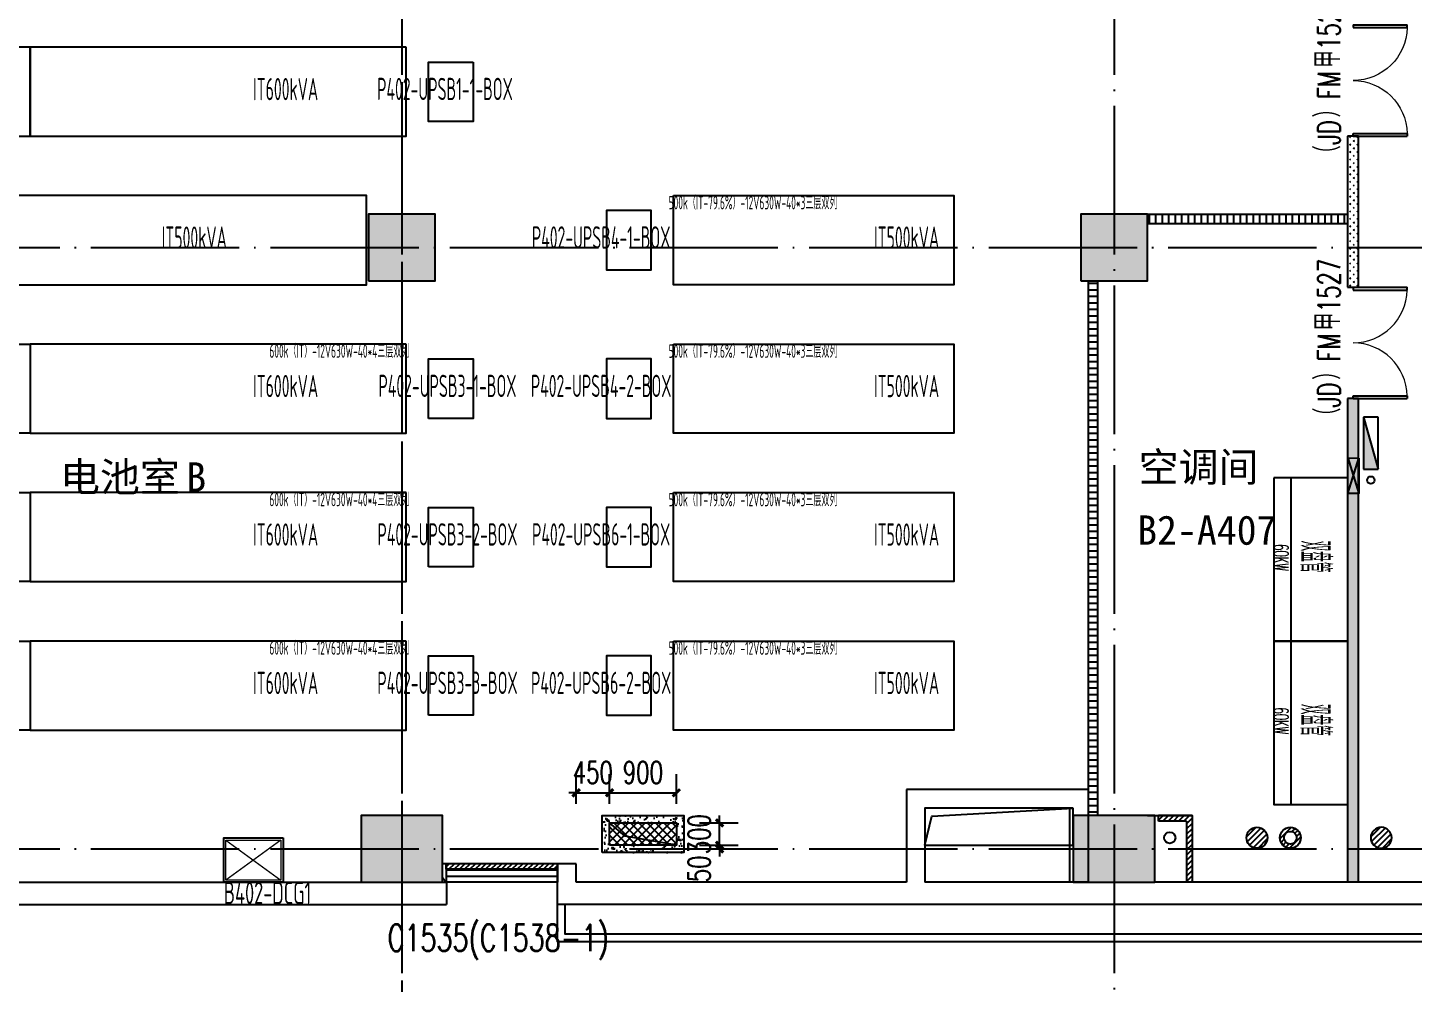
# Model space of a CAD drawing. Extents: x -18502 to 259858, y -468734 to 127958.
# Drawn here: x 52558 to 71232, y -306223 to -293351 of the extents above; entities that cross this region are included whole.
import ezdxf
from ezdxf.enums import TextEntityAlignment as Align

# ---------------------------------------------------------------- set-up
doc = ezdxf.new("R2010")
doc.units = 0
doc.header["$LTSCALE"] = 1000
doc.linetypes.add('参照-弱电底图$0$DOTE', pattern=[2.42, 2, -0.2, 0.02, -0.2])
doc.layers.get('0').update_dxf_attribs({"linetype": 'CONTINUOUS'})
doc.layers.get('Defpoints').update_dxf_attribs({"linetype": 'CONTINUOUS'})
for name, color, linetype in [('参照-弱电底图$0$00-新增电气设备', 6, 'CONTINUOUS'), ('参照-弱电底图$0$00-电源设备', 3, 'CONTINUOUS'), ('参照-弱电底图$0$0弱电机柜', 3, 'CONTINUOUS'), ('参照-弱电底图$0$0弱电机柜编号', 3, 'CONTINUOUS'), ('参照-弱电底图$0$A08-家具设备', 8, 'CONTINUOUS'), ('参照-弱电底图$0$COLUMN', 2, 'CONTINUOUS'), ('参照-弱电底图$0$COOLING', 4, 'CONTINUOUS'), ('参照-弱电底图$0$DOOR_FIRE_TEXT', 7, 'CONTINUOUS'), ('参照-弱电底图$0$DOTE', 14, '参照-弱电底图$0$DOTE'), ('参照-弱电底图$0$EQUIP-箱柜', 3, 'CONTINUOUS'), ('参照-弱电底图$0$EQUIP_地漏', 7, 'CONTINUOUS'), ('参照-弱电底图$0$EQUIP_消火栓', 7, 'CONTINUOUS'), ('参照-弱电底图$0$PUB_HATCH', 8, 'CONTINUOUS'), ('参照-弱电底图$0$RAIL', 163, 'CONTINUOUS'), ('参照-弱电底图$0$VPIPE-消防', 1, 'CONTINUOUS'), ('参照-弱电底图$0$VPIPE-雨水', 4, 'CONTINUOUS'), ('参照-弱电底图$0$WALL', 2, 'CONTINUOUS'), ('参照-弱电底图$0$WALL-MOVE', 4, 'CONTINUOUS'), ('参照-弱电底图$0$WINDOW', 4, 'CONTINUOUS'), ('参照-弱电底图$0$WINDOW_TEXT', 7, 'CONTINUOUS'), ('参照-弱电底图$0$图层1-房间名称', 4, 'CONTINUOUS'), ('参照-弱电底图$0$图层1-房间编号', 51, 'CONTINUOUS'), ('参照-弱电底图$0$图层1-电气新变化洞口', 10, 'CONTINUOUS'), ('参照-弱电底图$0$图层1-空调间隔墙', 7, 'CONTINUOUS'), ('参照-弱电底图$0$图层1-钢平台钢梁', 30, 'CONTINUOUS'), ('参照-弱电底图$0$图层1-防火门', 6, 'CONTINUOUS'), ('参照-弱电底图$0$暖通井', 21, 'CONTINUOUS'), ('参照-弱电底图$0$磐龙-图', 7, 'CONTINUOUS'), ('参照-弱电底图$0$空调设备', 3, 'CONTINUOUS')]:
    doc.layers.add(name, color=color, linetype=linetype)
doc.styles.add('参照-弱电底图$0$_TCH_DIM_T3_T3', font='SIMPLEX', dxfattribs={"width": 0.49827, "bigfont": 'GBCBIG.shx'})
doc.styles.add('参照-弱电底图$0$_TCH_WINDOW', font='SIMPLEX', dxfattribs={"height": 3.5, "bigfont": 'GBCBIG.shx'})
doc.styles.add('参照-弱电底图$0$_TEL_DIM', font='SIMPLEX', dxfattribs={"width": 0.8, "height": 3.5, "bigfont": 'HZTXT.shx'})
doc.styles.add('参照-弱电底图$0$AEC_DIM_T3', font='SIMPLEX', dxfattribs={"width": 0.705882, "bigfont": 'GBCBIG.shx'})
doc.styles.add('参照-弱电底图$0$AUDIT_D_250910134057-0', font='simhei.ttf', dxfattribs={"width": 0.8})
doc.styles.add('参照-弱电底图$0$HZDF2', font='gbenor.shx', dxfattribs={"width": 0.7, "height": 300, "bigfont": 'gbcbig.shx'})
doc.styles.add('参照-弱电底图$0$HZDX', font='gbenor.shx', dxfattribs={"width": 0.7, "bigfont": 'gbcbig.shx'})
doc.dimstyles.new('参照-弱电底图$0$_AEC_ARCH&&100', dxfattribs={"dimtxt": 297.5, "dimasz": 100, "dimexe": 250, "dimexo": 300, "dimgap": 126.25, "dimtad": 1, "dimdec": 0, "dimzin": 0, "dimdsep": 46, "dimtxsty": '参照-弱电底图$0$AEC_DIM_T3', "dimblk": '参照-弱电底图$0$_ArchTick', "dimcen": 0.09, "dimclrt": 7, "dimazin": 2, "dimtfac": 1, "dimtdec": 0, "dimtix": 1, "dimtmove": 2, "dimatfit": 3, "dimfxl": 100, "dimtolj": 1, "dimtzin": 0, "dimarcsym": 0})
pattern_1 = [(45, (1095025.52, 201318.12), (-50.0000013, 50.0000013), [16, -54.71068]), (135, (1095136.83, 201318.12), (-50.0000013, -50.0000013), [16, -54.71068])]
pattern_2 = [(45, (1095008.53, 201339.68), (-35.3553532, 35.3553532), [])]

# ---------------------------------------------------------------- blocks, each defined once
blk = doc.blocks.new('参照-弱电底图$0$ntong2')
at = {"layer": '参照-弱电底图$0$暖通井', "color": 0}
blk.add_lwpolyline([(-1689444, -687972), (-1691444, -687972), (-1691444, -688472), (-1689444, -688472)], close=True, dxfattribs=at)
blk.add_lwpolyline([(-1691444, -688472), (-1691350, -688079), (-1689444, -687972)], dxfattribs=at)
blk = doc.blocks.new('参照-弱电底图$0$封堵004')
at = {"layer": '参照-弱电底图$0$PUB_HATCH'}
h = blk.add_hatch(dxfattribs=at)
h.set_pattern_fill('普通砖', color=0, scale=20, style=0)
h.set_pattern_definition([(45, (0, 35.9), (-35.3553532, 35.3553532), [])])
h.paths.add_polyline_path([(-1194488, -517987), (-1195988, -517987), (-1195988, -518062), (-1194488, -518062)])
at = {"layer": '参照-弱电底图$0$WALL-MOVE', "color": 0}
for p, q in [((-1194488, -517987), (-1195988, -517987)), ((-1195988, -518062), (-1195988, -517987)), ((-1194488, -518062), (-1194488, -517987)), ((-1194488, -518062), (-1195988, -518062))]:
    blk.add_line(p, q, dxfattribs=at)
blk = doc.blocks.new('参照-弱电底图$0$$TwtSys$00000434')
at = {"color": 0}
for p, q in [((-0.5, 0.5), (-0.5, -0.5)), ((-0.5, -0.5), (0.5, 0.5)), ((0.5, 0.5), (-0.5, 0.5)), ((0.5, -0.5), (0.5, 0.5)), ((-0.5, -0.5), (0.5, -0.5))]:
    blk.add_line(p, q, dxfattribs=at)
blk.add_solid([(0.5, -0.5), (0.5, 0.5), (-0.5, -0.5)], dxfattribs=at)
blk = doc.blocks.new('参照-弱电底图$0$$TwtSys$00000327')
at = {"color": 0}
for p, q in [((-94, -9, 0), (9, 94, 0)), ((-9, -94, 0), (94, 9, 0)), ((12, 55, 0), (42, 84, 0)), ((40, 40, 0), (66, 66, 0)), ((55, 12, 0), (84, 42, 0)), ((-84, -42, 0), (-55, -12, 0)), ((-66, -66, 0), (-40, -40, 0)), ((-42, -84, 0), (-12, -55, 0))]:
    blk.add_line(p, q, dxfattribs=at)
for radius in [94, 56.4]:
    blk.add_circle((0, 0, 0), radius, dxfattribs=at)
blk = doc.blocks.new('参照-弱电底图$0$$TwtSys$00000141')
at = {"color": 0}
for p, q in [((-94, 8), (-10, 92)), ((-94, 8), (-10, 92)), ((-87, -35), (35, 87)), ((-87, -35), (35, 87)), ((-66, -66), (66, 66)), ((-66, -66), (66, 66)), ((-32, -87), (88, 33)), ((-32, -87), (88, 33)), ((11, -92), (92, -11)), ((11, -92), (92, -11))]:
    blk.add_line(p, q, dxfattribs=at)
blk.add_circle((0, 0), 94, dxfattribs=at)
blk.add_circle((0, 0), 94, dxfattribs=at)
blk = doc.blocks.new('参照-弱电底图$0$_ArchTick')
at = {"color": 0, "linetype": 'ByBlock', "const_width": 0.4}
blk.add_lwpolyline([(-0.5, -0.5), (0.5, 0.5)], dxfattribs=at)
blk = doc.blocks.new('*D315')
at = {"layer": 'Defpoints', "color": 0, "transparency": 16777216}
for p in [(61311, -304363), (61883, -304363), (61311, -304413)]:
    blk.add_point(p, dxfattribs=at)
at = {"layer": '参照-弱电底图$0$图层1-电气新变化洞口', "color": 0, "lineweight": -2, "transparency": 16777216}
for p, q in [((61611, -304363), (62133, -304363)), ((61883, -304363), (61883, -304263)), ((61883, -304413), (61883, -304363)), ((61611, -304413), (62133, -304413)), ((61883, -304413), (61883, -304513))]:
    blk.add_line(p, q, dxfattribs=at)
at = {"layer": '参照-弱电底图$0$图层1-电气新变化洞口', "color": 0, "lineweight": -2, "transparency": 16777216, "xscale": 100, "yscale": 100, "zscale": 100}
for p, rotation in [((61883, -304363), 270), ((61883, -304413), 90)]:
    blk.add_blockref('参照-弱电底图$0$_ArchTick', p, dxfattribs=dict(at, rotation=rotation))
at = {"layer": '参照-弱电底图$0$图层1-电气新变化洞口', "color": 7, "transparency": 16777216, "insert": (61608, -304683), "char_height": 297.5, "attachment_point": 5, "rotation": 90, "style": '参照-弱电底图$0$AEC_DIM_T3'}
blk.add_mtext('\\A1;50', dxfattribs=at)
blk = doc.blocks.new('*D316')
at = {"layer": 'Defpoints', "color": 0, "transparency": 16777216}
for p in [(61311, -304063), (61883, -304063), (61311, -304363)]:
    blk.add_point(p, dxfattribs=at)
at = {"layer": '参照-弱电底图$0$图层1-电气新变化洞口', "color": 0, "lineweight": -2, "transparency": 16777216}
for p, q in [((61883, -304063), (61883, -303963)), ((61611, -304063), (62133, -304063)), ((61883, -304363), (61883, -304063)), ((61611, -304363), (62133, -304363)), ((61883, -304363), (61883, -304463))]:
    blk.add_line(p, q, dxfattribs=at)
at = {"layer": '参照-弱电底图$0$图层1-电气新变化洞口', "color": 0, "lineweight": -2, "transparency": 16777216, "xscale": 100, "yscale": 100, "zscale": 100}
for p, rotation in [((61883, -304063), 270), ((61883, -304363), 90)]:
    blk.add_blockref('参照-弱电底图$0$_ArchTick', p, dxfattribs=dict(at, rotation=rotation))
at = {"layer": '参照-弱电底图$0$图层1-电气新变化洞口', "color": 7, "transparency": 16777216, "insert": (61608, -304213), "char_height": 297.5, "attachment_point": 5, "rotation": 90, "style": '参照-弱电底图$0$AEC_DIM_T3'}
blk.add_mtext('\\A1;300', dxfattribs=at)
blk = doc.blocks.new('*D317')
at = {"layer": 'Defpoints', "color": 0, "transparency": 16777216}
for p in [(60400, -303657), (59950, -304104), (60400, -304104)]:
    blk.add_point(p, dxfattribs=at)
at = {"layer": '参照-弱电底图$0$图层1-电气新变化洞口', "color": 0, "lineweight": -2, "transparency": 16777216}
for p, q in [((59950, -303804), (59950, -303407)), ((60400, -303804), (60400, -303407)), ((59950, -303657), (59850, -303657)), ((59950, -303657), (60400, -303657)), ((60400, -303657), (60500, -303657))]:
    blk.add_line(p, q, dxfattribs=at)
at = {"layer": '参照-弱电底图$0$图层1-电气新变化洞口', "color": 0, "lineweight": -2, "transparency": 16777216, "xscale": 100, "yscale": 100, "zscale": 100}
blk.add_blockref('参照-弱电底图$0$_ArchTick', (59950, -303657), dxfattribs=at)
at = {"layer": '参照-弱电底图$0$图层1-电气新变化洞口', "color": 0, "lineweight": -2, "transparency": 16777216, "xscale": 100, "yscale": 100, "zscale": 100, "rotation": 180}
blk.add_blockref('参照-弱电底图$0$_ArchTick', (60400, -303657), dxfattribs=at)
at = {"layer": '参照-弱电底图$0$图层1-电气新变化洞口', "color": 7, "transparency": 16777216, "insert": (60175, -303382), "char_height": 297.5, "attachment_point": 5, "style": '参照-弱电底图$0$AEC_DIM_T3'}
blk.add_mtext('\\A1;450', dxfattribs=at)
blk = doc.blocks.new('*D318')
at = {"layer": 'Defpoints', "color": 0, "transparency": 16777216}
for p in [(61300, -303657), (60400, -304104), (61300, -304104)]:
    blk.add_point(p, dxfattribs=at)
at = {"layer": '参照-弱电底图$0$图层1-电气新变化洞口', "color": 0, "lineweight": -2, "transparency": 16777216}
for p, q in [((60400, -303804), (60400, -303407)), ((61300, -303804), (61300, -303407)), ((60400, -303657), (61300, -303657))]:
    blk.add_line(p, q, dxfattribs=at)
at = {"layer": '参照-弱电底图$0$图层1-电气新变化洞口', "color": 0, "lineweight": -2, "transparency": 16777216, "xscale": 100, "yscale": 100, "zscale": 100, "rotation": 180}
blk.add_blockref('参照-弱电底图$0$_ArchTick', (60400, -303657), dxfattribs=at)
at = {"layer": '参照-弱电底图$0$图层1-电气新变化洞口', "color": 0, "lineweight": -2, "transparency": 16777216, "xscale": 100, "yscale": 100, "zscale": 100}
blk.add_blockref('参照-弱电底图$0$_ArchTick', (61300, -303657), dxfattribs=at)
at = {"layer": '参照-弱电底图$0$图层1-电气新变化洞口', "color": 7, "transparency": 16777216, "insert": (60850, -303382), "char_height": 297.5, "attachment_point": 5, "style": '参照-弱电底图$0$AEC_DIM_T3'}
blk.add_mtext('\\A1;900', dxfattribs=at)
blk = doc.blocks.new('参照-弱电底图$0$$TCHSYS$WIN2D')
at = {"color": 0}
for p, q in [((-0.5, 0.5), (0.5, 0.5)), ((-0.5, 0.5), (-0.5, -0.5)), ((0.5, 0.5), (0.5, -0.5)), ((0.5, 0.167), (-0.5, 0.167)), ((0.5, -0.167), (-0.5, -0.167)), ((-0.5, -0.5), (0.5, -0.5))]:
    blk.add_line(p, q, dxfattribs=at)
blk = doc.blocks.new('参照-弱电底图$0$_FZH')
at = {"color": 0}
blk.add_lwpolyline([(-0.5, -0.5), (0.5, -0.5), (0.5, 0.5), (-0.5, 0.5)], close=True, dxfattribs=at)
at = {"layer": '参照-弱电底图$0$PUB_HATCH', "color": 0}
blk.add_solid([(-0.5, -0.5), (0.5, -0.5), (-0.5, 0.5), (0.5, 0.5)], dxfattribs=at)
blk = doc.blocks.new('参照-弱电底图$0$$DorLib2D$00000002')
at = {"color": 0}
for p, q in [((-0.5, 0), (-0.5, 0.4875)), ((-0.475, 0.4875), (-0.5, 0.4875)), ((-0.475, 0), (-0.475, 0.4875)), ((0.475, 0), (0.475, 0.4875)), ((0.475, 0.4875), (0.5, 0.4875)), ((0.5, 0), (0.5, 0.4875)), ((-0.5, 0), (-0.475, 0)), ((0.5, 0), (0.475, 0))]:
    blk.add_line(p, q, dxfattribs=at)
at = {"color": 0, "lineweight": 13}
for centre, start, end in [((-0.4875, 0), 0, 88.53072), ((0.4875, 0), 91.46928, 180)]:
    blk.add_arc(centre, 0.4875, start, end, dxfattribs=at)
blk = doc.blocks.new('参照-弱电底图$0$600K-IT')
at = {"color": 6}
blk.add_lwpolyline([(-1061051, -302633), (-1055981, -302633), (-1055981, -303833), (-1061051, -303833)], close=True, dxfattribs=at)
at = {"layer": '参照-弱电底图$0$00-新增电气设备', "color": 6}
blk.add_lwpolyline([(-1061351, -303633), (-1061351, -302833), (-1061951, -302833), (-1061951, -303633)], close=True, dxfattribs=at)
at = {"layer": '参照-弱电底图$0$00-新增电气设备', "color": 6, "style": '参照-弱电底图$0$HZDX', "width": 0.6}
blk.add_text('600k（IT）-12V630W-40*4三层双列', height=180, dxfattribs=at).set_placement((-1060149, -302818), align=Align.CENTER)
blk = doc.blocks.new('参照-弱电底图$0$600k-it三层')
at = {"color": 6}
blk.add_lwpolyline([(-1073066, -297370), (-1078136, -297370), (-1078136, -298570), (-1073066, -298570)], close=True, dxfattribs=at)
at = {"layer": '参照-弱电底图$0$00-新增电气设备', "color": 6}
blk.add_lwpolyline([(-1072766, -298370), (-1072766, -297570), (-1072166, -297570), (-1072166, -298370)], close=True, dxfattribs=at)
at = {"layer": '参照-弱电底图$0$00-新增电气设备', "color": 6, "style": '参照-弱电底图$0$HZDX', "width": 0.6}
blk.add_text('600k（IT）-12V630W-40*4三层双列', height=180, dxfattribs=at).set_placement((-1073968, -297554), align=Align.CENTER)
blk = doc.blocks.new('参照-弱电底图$0$500K-IT-79.6')
at = {"color": 3}
blk.add_lwpolyline([(-1083669, -297727), (-1079889, -297727), (-1079889, -298927), (-1083669, -298927)], close=True, dxfattribs=at)
at = {"layer": '参照-弱电底图$0$00-新增电气设备', "color": 3}
blk.add_lwpolyline([(-1083969, -298727), (-1083969, -297927), (-1084569, -297927), (-1084569, -298727)], close=True, dxfattribs=at)
at = {"layer": '参照-弱电底图$0$00-新增电气设备', "color": 3, "style": '参照-弱电底图$0$HZDX', "width": 0.6}
blk.add_text('500k（IT-79.6%）-12V630W-40*3三层双列', height=180, dxfattribs=at).set_placement((-1082596, -297912), align=Align.CENTER)
blk = doc.blocks.new('参照-弱电底图$0$20250926.194024998694658')
at = {"color": 6}
for points in [[(40911, 10350), (35841, 10350), (35841, 9150), (40911, 9150)], [(45981, 10350), (40911, 10350), (40911, 9150), (45981, 9150)]]:
    blk.add_lwpolyline(points, close=True, dxfattribs=at)
at = {"layer": '参照-弱电底图$0$00-新增电气设备'}
blk.add_lwpolyline([(46881, 10150), (46881, 9350), (46281, 9350), (46281, 10150)], close=True, dxfattribs=at)
at = {"layer": '参照-弱电底图$0$00-新增电气设备', "color": 3}
for points in [[(40546, 7150), (45446, 7150), (45446, 8350), (40546, 8350)], [(48681, 8150), (48681, 7350), (49281, 7350), (49281, 8150)], [(48681, 6150), (48681, 5350), (49281, 5350), (49281, 6150)], [(48681, 4150), (48681, 3350), (49281, 3350), (49281, 4150)], [(48681, 2150), (48681, 1350), (49281, 1350), (49281, 2150)]]:
    blk.add_lwpolyline(points, close=True, dxfattribs=at)
for name, p in [('参照-弱电底图$0$500K-IT-79.6', (1133250, 306077)), ('参照-弱电底图$0$600K-IT', (1096891, 308983)), ('参照-弱电底图$0$600k-it三层', (1119047, 303720)), ('参照-弱电底图$0$500K-IT-79.6', (1133250, 304077)), ('参照-弱电底图$0$600K-IT', (1096891, 306983)), ('参照-弱电底图$0$600k-it三层', (1119047, 301720)), ('参照-弱电底图$0$500K-IT-79.6', (1133250, 302077)), ('参照-弱电底图$0$600K-IT', (1096891, 304983)), ('参照-弱电底图$0$600k-it三层', (1119047, 299720)), ('参照-弱电底图$0$500K-IT-79.6', (1133250, 300077))]:
    blk.add_blockref(name, p)
at = {"layer": '参照-弱电底图$0$00-新增电气设备', "color": 0, "style": '参照-弱电底图$0$HZDX', "width": 0.6}
for s, p in [('IT600kVA', (44354, 9635)), ('P402-UPSB1-1-BOX', (46502, 9637)), ('IT500kVA', (43123, 7635)), ('P402-UPSB4-1-BOX', (48607, 7637)), ('IT500kVA', (52723, 7635)), ('IT600kVA', (44354, 5635)), ('P402-UPSB3-1-BOX', (46536, 5637)), ('P402-UPSB4-2-BOX', (48607, 5637)), ('IT500kVA', (52723, 5635)), ('IT600kVA', (44354, 3635)), ('P402-UPSB3-2-BOX', (46536, 3637)), ('P402-UPSB6-1-BOX', (48607, 3637)), ('IT500kVA', (52723, 3635)), ('IT600kVA', (44354, 1635)), ('P402-UPSB3-3-BOX', (46536, 1637)), ('P402-UPSB6-2-BOX', (48607, 1637)), ('IT500kVA', (52723, 1635))]:
    blk.add_text(s, height=300, dxfattribs=at).set_placement(p, align=Align.CENTER)
at = {"layer": '参照-弱电底图$0$图层1-房间名称', "style": '参照-弱电底图$0$AUDIT_D_250910134057-0'}
for s, height, p in [('电池室', 394.3, (41314, 4363)), ('B', 394, (43015, 4363))]:
    blk.add_text(s, height=height, dxfattribs=at).set_placement(p)
blk = doc.blocks.new('参照-弱电底图$0$双盘管-60')
at = {"layer": '参照-弱电底图$0$COOLING', "color": 0}
blk.add_line((5237723, -473196), (5237723, -475396), dxfattribs=at)
blk.add_lwpolyline([(5237494, -473196), (5237494, -475396), (5238494, -475396), (5238494, -473196)], close=True, dxfattribs=at)
at = {"layer": '参照-弱电底图$0$COOLING', "color": 0, "style": '参照-弱电底图$0$_TCH_DIM_T3_T3', "width": 0.49827}
for s, height, p in [('60KW', 200, (5237494, -474091)), ('双盘管', 400, (5237855, -474043))]:
    blk.add_text(s, height=height, rotation=630, dxfattribs=at).set_placement(p)
blk = doc.blocks.new('参照-弱电底图$0$机柜800X600')
at = {"layer": '参照-弱电底图$0$EQUIP-箱柜', "color": 1, "lineweight": 5}
for p, q in [((-370, -270), (370, 270)), ((370, -270), (-370, 270))]:
    blk.add_line(p, q, dxfattribs=at)
at = {"layer": '参照-弱电底图$0$EQUIP-箱柜', "color": 1}
blk.add_lwpolyline([(400, -300), (400, 300), (-400, 300), (-400, -300)], close=True, dxfattribs=at)
at = {"layer": '参照-弱电底图$0$EQUIP-箱柜', "color": 1, "lineweight": 5}
blk.add_lwpolyline([(370, -270), (370, 270), (-370, 270), (-370, -270)], close=True, dxfattribs=at)
at = {"layer": '参照-弱电底图$0$EQUIP-箱柜', "color": 1, "style": '参照-弱电底图$0$_TEL_DIM', "flags": 1}
for tag, p in [('REMARK', (200, -300)), ('REMARK', (400, -300)), ('A', (400, -300))]:
    blk.add_attdef(tag, text='', height=0.01, rotation=180, dxfattribs=at).set_placement(p, align=Align.MIDDLE_CENTER)
blk = doc.blocks.new('参照-弱电底图$0$$equip_U$00000192(zhang)')
at = {"xscale": 0.002, "yscale": 0.002, "zscale": 0.002}
blk.add_blockref('参照-弱电底图$0$机柜800X600', (0.8, -0.6), dxfattribs=at)
at = {"color": 7, "style": '参照-弱电底图$0$_TEL_DIM', "flags": 1}
for tag in ['A', 'REMARK']:
    blk.add_attdef(tag, text='', height=0.00002, dxfattribs=at).set_placement((0, 0), align=Align.MIDDLE_CENTER)

msp = doc.modelspace()

# ---------------------------------------------------------------- hatches: boundary and pattern name
at = {"layer": '参照-弱电底图$0$PUB_HATCH'}
h = msp.add_hatch(dxfattribs=at)
h.set_pattern_fill('石膏板', color=8, scale=20, style=0)
h.set_pattern_definition(pattern_1)
h.paths.add_polyline_path([(70345, -294812.7), (70345, -296846.7), (70495, -296846.7), (70495, -294812.7)])
h = msp.add_hatch(dxfattribs=at)
h.set_pattern_fill('石膏板', color=8, scale=20, style=0)
h.set_pattern_definition(pattern_1)
h.paths.add_polyline_path([(70495, -304862.7), (70495, -298346.7), (70345, -298346.7), (70345, -304862.7)])
h = msp.add_hatch(dxfattribs=at)
h.set_pattern_fill('普通砖', color=8, scale=20, style=0)
h.set_pattern_definition(pattern_2)
h.paths.add_polyline_path([(68174.5, -304037.7), (68249.5, -303962.7), (67800, -303962.7), (67800, -304037.7)])
h = msp.add_hatch(dxfattribs=at)
h.set_pattern_fill('普通砖', color=8, scale=20, style=0)
h.set_pattern_definition(pattern_2)
h.paths.add_polyline_path([(68249.5, -303962.7), (68174.5, -304037.7), (68174.5, -304862.7), (68249.5, -304862.7)])
at = {"layer": '参照-弱电底图$0$图层1-电气新变化洞口'}
h = msp.add_hatch(dxfattribs=at)
h.set_pattern_fill('AR-CONC', color=0, scale=100)
h.set_pattern_definition([(50, (1325089.01, -131964.78), (182.184669, -15.939086), [19.05, -209.55]), (355, (1325089.01, -131964.78), (-35.242826, 191.056643), [15.24, -167.64]), (100.451, (1325104.2, -131966.1), (146.942502, 175.116688), [16.19, -178.09]), (46.1842, (1325089, -131913.98), (271.07904, -42.042328), [28.575, -314.325]), (96.6356, (1325111.6, -131917.48), (237.404234, 247.425556), [24.285, -267.135]), (351.184, (1325089, -131913.98), (237.404606, 247.42512), [22.86, -251.46]), (21, (1325114.41, -131926.68), (151.61488, -102.265519), [19.05, -209.55]), (326, (1325114.41, -131926.68), (61.802028, 184.187966), [15.24, -167.64]), (71.4514, (1325127.04, -131935.2), (213.41649, 81.922858), [16.19, -178.09]), (37.5, (1325089.01, -131964.78), (3.0886033, 84.555039), [0, -165.608, 0, -170.18, 0, -168.275]), (7.5, (1325089.01, -131964.78), (66.8196625, 100.180575), [0, -97.028, 0, -161.798, 0, -64.135]), (327.5, (1325032.37, -131964.78), (135.590595, -5.728744), [0, -63.5, 0, -198.12, 0, -262.89]), (317.5, (1325006.97, -131964.78), (148.129181, 25.426491), [0, -82.55, 0, -131.572, 0, -186.69])])
h.paths.add_polyline_path([(60300, -304462.7), (60300, -303962.7), (61400, -303962.7), (61400, -304462.7)])
h.paths.add_polyline_path([(60400, -304362.7), (60400, -304062.7), (61300, -304062.7), (61300, -304362.7)], flags=16)
h = msp.add_hatch(dxfattribs=at)
h.set_pattern_fill('ANSI37', color=0, scale=50)
h.set_pattern_definition([(45, (1325089.01, -131964.78), (-56.126601, 56.126601), []), (135, (1325089.01, -131964.78), (-56.126601, -56.126601), [])])
h.paths.add_polyline_path([(60400, -304362.7), (60400, -304062.7), (61300, -304062.7), (61300, -304362.7)])

# ---------------------------------------------------------------- linework, layer by layer
at = {"layer": '参照-弱电底图$0$A08-家具设备', "color": 8}
msp.add_lwpolyline([(67650, -303962.7), (68249.5, -303962.7), (68249.5, -304862.7)], dxfattribs=at)
at = {"layer": '参照-弱电底图$0$DOTE', "color": 8}
for p, q in [((57600, -243584.7), (57600, -307897)), ((67200, -243584.7), (67200, -307897)), ((57600, -245684.7), (57600, -308497)), ((-4670.9, -296312.7), (81207.9, -296312.7)), ((-4670.9, -296312.7), (81118.8, -296312.7)), ((-4670.9, -304412.7), (81207.9, -304412.7)), ((-4670.9, -304412.7), (81118.8, -304412.7))]:
    msp.add_line(p, q, dxfattribs=at)
at = {"layer": '参照-弱电底图$0$PUB_HATCH', "color": 8}
for p, q in [((67670.4, -295862.7), (67670.4, -295987.7)), ((67758.1, -295862.7), (67758.1, -295987.7)), ((67845.8, -295862.7), (67845.8, -295987.7)), ((67933.5, -295862.7), (67933.5, -295987.7)), ((68021.2, -295862.7), (68021.2, -295987.7)), ((68108.8, -295862.7), (68108.8, -295987.7)), ((68196.5, -295862.7), (68196.5, -295987.7)), ((68284.2, -295862.7), (68284.2, -295987.7)), ((68371.9, -295862.7), (68371.9, -295987.7)), ((68459.6, -295862.7), (68459.6, -295987.7)), ((68547.3, -295862.7), (68547.3, -295987.7)), ((68635, -295862.7), (68635, -295987.7)), ((68722.7, -295862.7), (68722.7, -295987.7)), ((68810.4, -295862.7), (68810.4, -295987.7)), ((68898.1, -295862.7), (68898.1, -295987.7)), ((68985.8, -295862.7), (68985.8, -295987.7)), ((69073.5, -295862.7), (69073.5, -295987.7)), ((69161.2, -295862.7), (69161.2, -295987.7)), ((69248.8, -295862.7), (69248.8, -295987.7)), ((69336.5, -295862.7), (69336.5, -295987.7)), ((69424.2, -295862.7), (69424.2, -295987.7)), ((69511.9, -295862.7), (69511.9, -295987.7)), ((69599.6, -295862.7), (69599.6, -295987.7)), ((69687.3, -295862.7), (69687.3, -295987.7)), ((69775, -295862.7), (69775, -295987.7)), ((69862.7, -295862.7), (69862.7, -295987.7)), ((69950.4, -295862.7), (69950.4, -295987.7)), ((70038.1, -295862.7), (70038.1, -295987.7)), ((70125.8, -295862.7), (70125.8, -295987.7)), ((70213.5, -295862.7), (70213.5, -295987.7)), ((70301.2, -295862.7), (70301.2, -295987.7)), ((66975, -296796.3), (66850, -296796.3)), ((66975, -296884.2), (66850, -296884.2)), ((66975, -296972.1), (66850, -296972.1)), ((66975, -297060.1), (66850, -297060.1)), ((66975, -297148), (66850, -297148)), ((66975, -297235.9), (66850, -297235.9)), ((66975, -297323.9), (66850, -297323.9)), ((66975, -297411.8), (66850, -297411.8)), ((66975, -297499.7), (66850, -297499.7)), ((66975, -297587.7), (66850, -297587.7)), ((66975, -297675.6), (66850, -297675.6)), ((66975, -297763.5), (66850, -297763.5)), ((66975, -297851.5), (66850, -297851.5)), ((66975, -297939.4), (66850, -297939.4)), ((66975, -298027.3), (66850, -298027.3)), ((66975, -298115.2), (66850, -298115.2)), ((66975, -298203.2), (66850, -298203.2)), ((66975, -298291.1), (66850, -298291.1)), ((66975, -298379), (66850, -298379)), ((66975, -298467), (66850, -298467)), ((66975, -298554.9), (66850, -298554.9)), ((66975, -298642.8), (66850, -298642.8)), ((66975, -298730.8), (66850, -298730.8)), ((66975, -298818.7), (66850, -298818.7)), ((66975, -298906.6), (66850, -298906.6)), ((66975, -298994.6), (66850, -298994.6)), ((66975, -299082.5), (66850, -299082.5)), ((66975, -299170.4), (66850, -299170.4)), ((66975, -299258.3), (66850, -299258.3)), ((66975, -299346.3), (66850, -299346.3)), ((66975, -299434.2), (66850, -299434.2)), ((66975, -299522.1), (66850, -299522.1)), ((66975, -299610.1), (66850, -299610.1)), ((66975, -299698), (66850, -299698)), ((66975, -299785.9), (66850, -299785.9)), ((66975, -299873.9), (66850, -299873.9)), ((66975, -299961.8), (66850, -299961.8)), ((66975, -300049.7), (66850, -300049.7)), ((66975, -300137.7), (66850, -300137.7)), ((66975, -300225.6), (66850, -300225.6)), ((66975, -300313.5), (66850, -300313.5)), ((66975, -300401.5), (66850, -300401.5)), ((66975, -300489.4), (66850, -300489.4)), ((66975, -300577.3), (66850, -300577.3)), ((66975, -300665.2), (66850, -300665.2)), ((66975, -300753.2), (66850, -300753.2)), ((66975, -300841.1), (66850, -300841.1)), ((66975, -300929), (66850, -300929)), ((66975, -301017), (66850, -301017)), ((66975, -301104.9), (66850, -301104.9)), ((66975, -301192.8), (66850, -301192.8)), ((66975, -301280.8), (66850, -301280.8)), ((66975, -301368.7), (66850, -301368.7)), ((66975, -301456.6), (66850, -301456.6)), ((66975, -301544.6), (66850, -301544.6)), ((66975, -301632.5), (66850, -301632.5)), ((66975, -301720.4), (66850, -301720.4)), ((66975, -301808.3), (66850, -301808.3)), ((66975, -301896.3), (66850, -301896.3)), ((66975, -301984.2), (66850, -301984.2)), ((66975, -302072.1), (66850, -302072.1)), ((66975, -302160.1), (66850, -302160.1)), ((66975, -302248), (66850, -302248)), ((66975, -302335.9), (66850, -302335.9)), ((66975, -302423.9), (66850, -302423.9)), ((66975, -302511.8), (66850, -302511.8)), ((66975, -302599.7), (66850, -302599.7)), ((66975, -302687.7), (66850, -302687.7)), ((66975, -302775.6), (66850, -302775.6)), ((66975, -302863.5), (66850, -302863.5)), ((66975, -302951.5), (66850, -302951.5)), ((66975, -303039.4), (66850, -303039.4)), ((66975, -303127.3), (66850, -303127.3)), ((66975, -303215.2), (66850, -303215.2)), ((66975, -303303.2), (66850, -303303.2)), ((66975, -303391.1), (66850, -303391.1)), ((66975, -303479), (66850, -303479)), ((66975, -303567), (66850, -303567)), ((66975, -303654.9), (66850, -303654.9)), ((66975, -303742.8), (66850, -303742.8)), ((66975, -303830.8), (66850, -303830.8)), ((66975, -303918.7), (66850, -303918.7))]:
    msp.add_line(p, q, dxfattribs=at)
at = {"layer": '参照-弱电底图$0$RAIL', "color": 8}
for points in [[(78050, -279512.7), (78050, -305662.7), (59700, -305662.7), (59700, -305162.7)], [(77950, -279512.7), (77950, -305562.7), (59800, -305562.7), (59800, -305162.7)]]:
    msp.add_lwpolyline(points, dxfattribs=at)
at = {"layer": '参照-弱电底图$0$VPIPE-消防', "color": 0}
msp.add_circle((70660, -299444.5), 50, dxfattribs=at)
at = {"layer": '参照-弱电底图$0$VPIPE-雨水', "color": 0}
msp.add_circle((67950, -304262.7), 75, dxfattribs=at)
at = {"layer": '参照-弱电底图$0$WALL', "color": 8}
for p, q in [((64400, -303612.7), (64400, -304862.7)), ((66850, -303612.7), (64400, -303612.7)), ((66850, -303612.7), (66850, -304862.7)), ((64650, -303862.7), (64650, -304862.7)), ((66600, -303862.7), (64650, -303862.7)), ((66600, -303862.7), (66600, -304862.7)), ((58200, -304612.7), (58150, -304612.7)), ((58200, -304862.7), (58200, -304612.7)), ((59950, -304612.7), (59700, -304612.7)), ((59700, -304612.7), (59700, -304862.7)), ((59950, -304862.7), (59950, -304612.7)), ((50800, -304862.7), (57050, -304862.7)), ((58150, -304797.2), (58199.4, -304862.7)), ((58150, -304862.7), (58200, -304862.7)), ((58150, -304862.7), (58199.4, -304862.7)), ((58150, -304862.7), (58200, -304862.7)), ((58200, -304862.7), (58200, -305162.7)), ((59700, -305162.7), (59700, -304862.7)), ((64400, -304862.7), (59950, -304862.7)), ((66650, -304862.7), (64650, -304862.7)), ((66850, -304862.7), (66600, -304862.7)), ((68174.5, -304862.7), (67750, -304862.7)), ((70345, -304862.7), (68174.5, -304862.7)), ((72925, -304862.7), (70345, -304862.7)), ((50550, -305162.7), (57600, -305162.7)), ((57600, -305162.7), (58200, -305162.7)), ((64650, -305162.7), (59700, -305162.7)), ((67200, -305162.7), (64650, -305162.7)), ((68174.5, -305162.7), (67200, -305162.7)), ((70345, -305162.7), (68174.5, -305162.7)), ((73025, -305162.7), (70345, -305162.7))]:
    msp.add_line(p, q, dxfattribs=at)
at = {"layer": '参照-弱电底图$0$WALL-MOVE', "color": 8}
for p, q in [((70345, -294812.7), (70345, -296846.7)), ((70495, -294812.7), (70345, -294812.7)), ((70495, -296846.7), (70495, -294812.7)), ((70345, -296846.7), (70495, -296846.7)), ((70495, -298346.7), (70345, -298346.7)), ((70345, -298346.7), (70345, -304862.7)), ((70495, -304862.7), (70495, -298346.7)), ((68249.5, -303962.7), (67800, -303962.7)), ((67800, -304037.7), (67800, -303962.7)), ((68249.5, -303962.7), (68249.5, -304862.7)), ((68174.5, -304037.7), (67800, -304037.7)), ((68174.5, -304037.7), (68174.5, -304862.7))]:
    msp.add_line(p, q, dxfattribs=at)
at = {"layer": '参照-弱电底图$0$图层1-电气新变化洞口', "color": 0}
msp.add_line((60400, -304062.7), (61300, -304062.7), dxfattribs=at)
for points in [[(60300, -304462.7), (60300, -303962.7), (61400, -303962.7), (61400, -304462.7)], [(60400, -304362.7), (60400, -304062.7), (61300, -304062.7), (61300, -304362.7)]]:
    msp.add_lwpolyline(points, close=True, dxfattribs=at)
msp.add_lwpolyline([(61300, -304362.7), (60608.1, -304240.5), (60400, -304062.7)], dxfattribs=at)
at = {"layer": '参照-弱电底图$0$图层1-空调间隔墙', "color": 8}
for p, q in [((67650, -295862.7), (70345, -295862.7)), ((70345, -295862.7), (70345, -295987.7)), ((67650, -295987.7), (70345, -295987.7)), ((66850, -296762.7), (66850, -303962.7)), ((66975, -296762.7), (66975, -303962.7))]:
    msp.add_line(p, q, dxfattribs=at)
at = {"layer": '参照-弱电底图$0$磐龙-图', "color": 0}
for p, q in [((70350, -299146.9), (70500, -299627)), ((70350, -299626.9), (70500, -299147))]:
    msp.add_line(p, q, dxfattribs=at)
msp.add_lwpolyline([(70500, -299147), (70500, -299627), (70350, -299626.9), (70350, -299146.9)], close=True, dxfattribs=at)

# ---------------------------------------------------------------- block references
at = {"layer": '参照-弱电底图$0$00-电源设备', "color": 0}
msp.add_blockref('参照-弱电底图$0$20250926.194024998694658', (11679.4, -303962.8), dxfattribs=at)
at = {"layer": '参照-弱电底图$0$0弱电机柜', "xscale": -500, "yscale": 500, "zscale": 500, "rotation": 180}
msp.add_blockref('参照-弱电底图$0$$equip_U$00000192(zhang)', (55200, -304862.8), dxfattribs=at)
at = {"layer": '参照-弱电底图$0$COLUMN', "color": 8}
for p, xscale, yscale, zscale in [((57600, -296312.7), 900, 900, 900), ((67200, -296312.7), 900, 900, 900), ((57600, -304412.7), 1100.00000002759, 899.999987234245, 899.999987234245)]:
    msp.add_blockref('参照-弱电底图$0$_FZH', p, dxfattribs=dict(at, xscale=xscale, yscale=yscale, zscale=zscale))
at = {"layer": '参照-弱电底图$0$COLUMN', "color": 8, "xscale": 1099.999999962165, "yscale": 899.9999999493594, "zscale": 899.9999999493594, "rotation": 359.9999999982628}
msp.add_blockref('参照-弱电底图$0$_FZH', (67200, -304412.7), dxfattribs=at)
at = {"layer": '参照-弱电底图$0$EQUIP_地漏', "color": 8, "xscale": 1.5, "yscale": 1.5, "zscale": 1.5}
for name, p in [('参照-弱电底图$0$$TwtSys$00000141', (69125, -304262.7)), ('参照-弱电底图$0$$TwtSys$00000327', (69575, -304262.7))]:
    msp.add_blockref(name, p, dxfattribs=at)
at = {"layer": '参照-弱电底图$0$EQUIP_地漏', "color": 8, "xscale": -1.5, "yscale": 1.5, "zscale": 1.5, "rotation": 90.0038339033364}
msp.add_blockref('参照-弱电底图$0$$TwtSys$00000141', (70800, -304262.6), dxfattribs=at)
at = {"layer": '参照-弱电底图$0$EQUIP_消火栓', "color": 8, "xscale": 700, "yscale": 200, "zscale": 700, "rotation": 270}
msp.add_blockref('参照-弱电底图$0$$TwtSys$00000434', (70660, -298946.1), dxfattribs=at)
at = {"layer": '参照-弱电底图$0$WINDOW', "color": 8}
ref = msp.add_blockref('参照-弱电底图$0$$TCHSYS$WIN2D', (58950, -304737.7), dxfattribs=dict(at, xscale=1500, yscale=250, zscale=1500, rotation=180))
ref.add_attrib('A', 'C1535(C1538-1)', (57408, -305789.6), dxfattribs={"layer": '参照-弱电底图$0$WINDOW_TEXT', "height": 357, "style": '参照-弱电底图$0$_TCH_WINDOW', "width": 0.705882})
at = {"layer": '参照-弱电底图$0$图层1-钢平台钢梁', "color": 8}
msp.add_blockref('参照-弱电底图$0$封堵004', (1254187.5, 213374.4), dxfattribs=at)
at = {"layer": '参照-弱电底图$0$图层1-防火门', "color": 8, "yscale": 1500, "zscale": 150, "rotation": 269.9999999989032}
for p, xscale in [((70420, -294062.7), -1500), ((70420, -297596.7), 1500)]:
    msp.add_blockref('参照-弱电底图$0$$DorLib2D$00000002', p, dxfattribs=dict(at, xscale=xscale))
at = {"layer": '参照-弱电底图$0$暖通井', "color": 8}
msp.add_blockref('参照-弱电底图$0$ntong2', (1756093.8, 384109.2), dxfattribs=at)
at = {"layer": '参照-弱电底图$0$空调设备', "color": 8}
for p in [(-5168143.5, 173782.9), (-5168143.5, 171582.9)]:
    msp.add_blockref('参照-弱电底图$0$双盘管-60', p, dxfattribs=at)

# ---------------------------------------------------------------- texts
at = {"layer": '参照-弱电底图$0$0弱电机柜编号', "linetype": 'Continuous', "style": '参照-弱电底图$0$HZDF2', "width": 0.7}
msp.add_text('B402-DCG1', height=300, dxfattribs=at).set_placement((55200, -305156))
at = {"layer": '参照-弱电底图$0$DOOR_FIRE_TEXT', "color": 8, "style": '参照-弱电底图$0$_TCH_WINDOW', "width": 0.705882}
for s, p in [('1527', (70245, -293649)), ('FM', (70245, -294314.8)), ('JD', (70245, -294930.5)), ('1527', (70245, -297183.1)), ('FM', (70245, -297848.9)), ('JD', (70245, -298464.6))]:
    msp.add_text(s, height=297.5, rotation=90, dxfattribs=at).set_placement(p)
at = {"layer": '参照-弱电底图$0$DOOR_FIRE_TEXT', "color": 8, "style": '参照-弱电底图$0$_TCH_WINDOW'}
for s, p in [('甲', (70245, -293894.8)), ('）', (70245, -294560.5)), ('（', (70245, -295176.3)), ('甲', (70245, -297428.9)), ('）', (70245, -298094.6)), ('（', (70245, -298710.4))]:
    msp.add_text(s, height=337.6, rotation=90, dxfattribs=at).set_placement(p)
at = {"layer": '参照-弱电底图$0$图层1-房间名称', "color": 8, "style": '参照-弱电底图$0$AUDIT_D_250910134057-0'}
for s, p in [('电池室', (52993.4, -299600)), ('空调间', (67531.8, -299466.2)), ('B', (54694.6, -299600))]:
    msp.add_text(s, height=394.3, dxfattribs=at).set_placement(p)
at = {"layer": '参照-弱电底图$0$图层1-房间编号', "color": 8, "style": '参照-弱电底图$0$AUDIT_D_250910134057-0'}
msp.add_text('B2-A407', height=394.3, dxfattribs=at).set_placement((67510.6, -300315.1))

# ---------------------------------------------------------------- dimensions: what is measured, and where the dimension line sits
at = {"layer": '参照-弱电底图$0$图层1-电气新变化洞口', "color": 0}
for p1, p2, distance, picture, middle in [((59950, -304104), (60400, -304104), 446.9, '*D317', (60175, -303382.1)), ((60400, -304104), (61300, -304104), 446.9, '*D318', (60850, -303382.1)), ((61311.5, -304362.7), (61311.5, -304062.7), -571.9, '*D316', (61608.4, -304212.7))]:
    dim = msp.add_aligned_dim(p1=p1, p2=p2, distance=distance, dimstyle='参照-弱电底图$0$_AEC_ARCH&&100', dxfattribs=at)
    dim.commit()
    dim.dimension.update_dxf_attribs({"geometry": picture, "text_midpoint": middle})
dim = msp.add_linear_dim(base=(61883.4, -304362.7), p1=(61311.5, -304412.8), p2=(61311.5, -304362.7), angle=90, dimstyle='参照-弱电底图$0$_AEC_ARCH&&100', dxfattribs=at)
dim.commit()
dim.dimension.update_dxf_attribs({"geometry": '*D315', "text_midpoint": (61608.4, -304682.8), "dimtype": 161})

doc.saveas('drawing.dxf')
